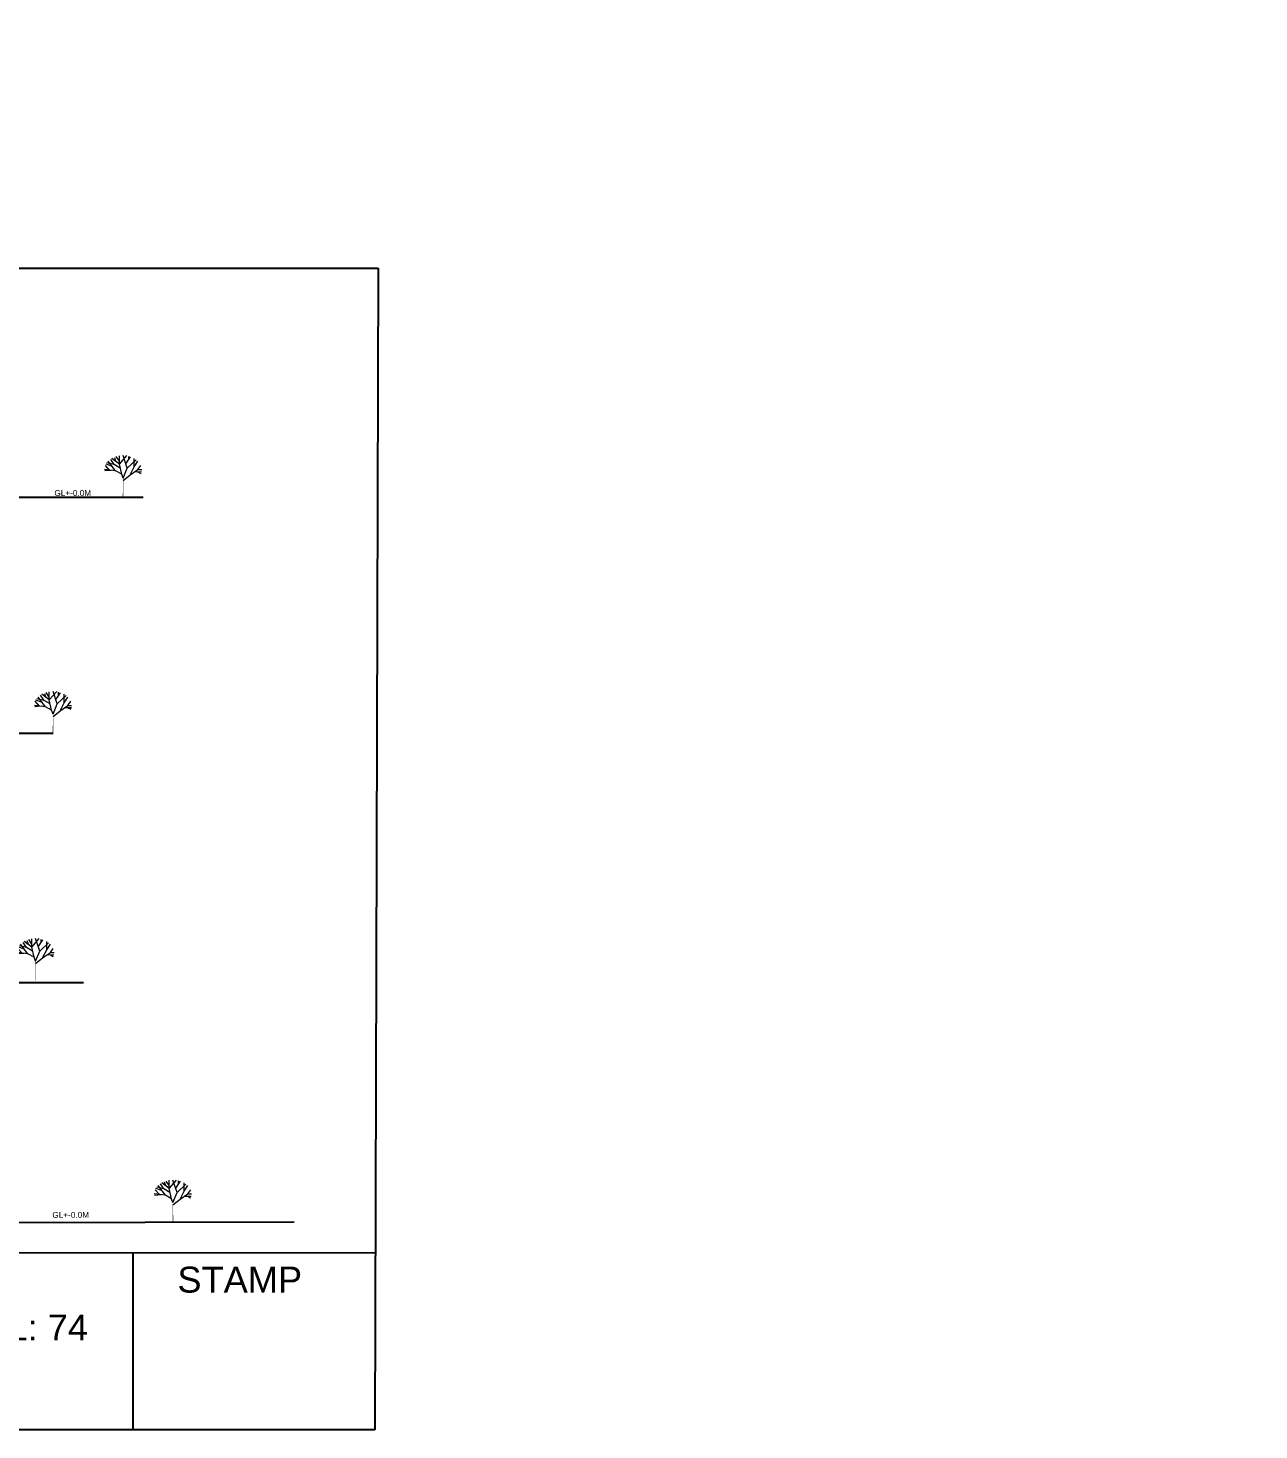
# Model space of a CAD drawing. Header units: millimetres. Extents: x 587797 to 2274247, y 1711 to 439204.
# Drawn here: x 850801 to 999141, y 1711 to 170647 of the extents above; entities that cross this region are included whole.
import ezdxf

# ---------------------------------------------------------------- set-up
doc = ezdxf.new("R2010")
doc.units = ezdxf.units.MM
doc.layers.add('finiture', color=7, linetype='Continuous', lineweight=20)
doc.styles.get("Standard").update_dxf_attribs({"font": 'arial.ttf'})

# ---------------------------------------------------------------- blocks, each defined once
blk = doc.blocks.new('02ETRE03')
for p, q in [((-2.9, 7.85), (-3.81, 9.22)), ((-2.45, 8.96), (-3.67, 9.53)), ((-1.93, 9.47), (-3.47, 9.93)), ((-1.62, 7.65), (-3.2, 10.4)), ((-1.93, 9.47), (-2.67, 10.93)), ((-0.8, 9.6), (-2.4, 11.2)), ((-0.64, 8.45), (-1.93, 9.47)), ((-1.87, 11.47), (-1.6, 10.4)), ((-0.8, 10.4), (-1.46, 11.72)), ((-0.8, 9.6), (0.8, 12)), ((-0.8, 9.6), (-0.8, 11.92)), ((-0.3, 6.65), (-0.8, 9.6)), ((0.9, 8.45), (0, 12)), ((0.6, 9.67), (1.6, 11.67)), ((0.9, 8.45), (2.8, 10.84)), ((1.13, 11.8), (1.13, 10.88)), ((2.4, 8.8), (2.4, 11.2)), ((2.4, 8.8), (3.2, 10.4)), ((3.2, 8), (3.81, 9.22)), ((-1.62, 7.65), (-4, 8)), ((-2.53, 7.78), (-3.94, 7.6)), ((-0.3, 6.65), (-1.62, 7.65)), ((0, 5.54), (-0.3, 6.65)), ((0, 5.54), (0.9, 8.45)), ((0, 4.87), (1.52, 6.49)), ((1.52, 6.49), (2.4, 8.8)), ((1.52, 6.49), (3.2, 8)), ((2.64, 7.42), (3.93, 7.4)), ((3.2, 8), (4, 8)), ((3.2, 7.37), (3.8, 6.93))]:
    blk.add_line(p, q)
blk.add_lwpolyline([(0, 0, 0.133, 0.0333, 0), (0, 5.54, 0.0333, 0.0333, 0)], format="xyseb")

msp = doc.modelspace()

# ---------------------------------------------------------------- hatches: boundary and pattern name
h = msp.add_hatch()
h.set_pattern_fill('AR-SAND', color=256, scale=21)
h.set_pattern_definition([(37.5, (2622892.4, -865534), (-33.60066, 1027.7678), [0, -810.768, 0, -906.78, 0, -866.775]), (7.5, (2622892.4, -865534), (943.9989, 1505.3327), [0, -437.388, 0, -730.758, 0, -280.035]), (327.5, (2622236.4, -865534), (1661.08398, 3.0181), [0, -266.7, 0, -960.12, 0, -1253.49]), (317.5, (2622236.4, -865534), (1603.46855, 468.1516), [0, -133.35, 0, -629.412, 0, -720.09])])
h.paths.add_polyline_path([(842464.694, 86846.679), (815464.694, 86846.679), (803464.694, 86846.679), (798464.694, 86846.679), (797464.694, 86846.679), (792464.694, 86846.679), (787464.694, 86846.679), (782464.694, 86846.679), (779464.694, 86846.679), (777464.694, 86846.679), (772464.694, 86846.679), (762464.694, 86846.679), (742464.694, 86846.679), (742464.694, 85589.732), (842464.694, 85589.732)])
h.paths.add_polyline_path([(856589.385, 147345.694), (861384.083, 147345.694), (861384.083, 148444.691), (856589.385, 148444.691)], flags=9)
h.paths.add_polyline_path([(845737.25, 41944.691), (850531.949, 41944.691), (850531.949, 43043.688), (845737.25, 43043.688)], flags=9)
h.paths.add_polyline_path([(846269.409, 85777.225), (851064.108, 85777.225), (851064.108, 86876.221), (846269.409, 86876.221)], flags=9)
h.paths.add_polyline_path([(838947.757, 118370.657), (843742.456, 118370.657), (843742.456, 119469.653), (838947.757, 119469.653)], flags=9)
h.paths.add_polyline_path([(733669.508, 63315.885), (735292.134, 63315.885), (735292.134, 63793.015), (733669.508, 63793.015)], flags=9)
h.paths.add_polyline_path([(732219.946, 46055.322), (735935.104, 46055.322), (735935.104, 46538.827), (732219.946, 46538.827)], flags=9)
h.paths.add_polyline_path([(733739.008, 59780.385), (735361.634, 59780.385), (735361.634, 60257.515), (733739.008, 60257.515)], flags=9)
h.paths.add_polyline_path([(733819.508, 56062.885), (735442.134, 56062.885), (735442.134, 56540.015), (733819.508, 56540.015)], flags=9)
h.paths.add_polyline_path([(733777.836, 52571.025), (735034.885, 52571.025), (735034.885, 53040.187), (733777.836, 53040.187)], flags=9)
h.paths.add_polyline_path([(733866.008, 49010.885), (735246.616, 49010.885), (735246.616, 49488.015), (733866.008, 49488.015)], flags=9)
h.paths.add_polyline_path([(733974.008, 45357.885), (735354.616, 45357.885), (735354.616, 45835.015), (733974.008, 45835.015)], flags=9)
h.paths.add_polyline_path([(733494.836, 41867.525), (734872.788, 41867.525), (734872.788, 42336.687), (733494.836, 42336.687)], flags=9)
h.paths.add_polyline_path([(733261.946, 63958.322), (735865.181, 63958.322), (735865.181, 64441.827), (733261.946, 64441.827)], flags=9)
h.paths.add_polyline_path([(733387.946, 60411.322), (735991.181, 60411.322), (735991.181, 60894.827), (733387.946, 60894.827)], flags=9)
h.paths.add_polyline_path([(733269.393, 56889.057), (735921.18, 56889.057), (735921.18, 57372.88), (733269.393, 57372.88)], flags=9)
h.paths.add_polyline_path([(733352.946, 53243.822), (736004.627, 53243.822), (736004.627, 53727.327), (733352.946, 53727.327)], flags=9)
h.paths.add_polyline_path([(733405.446, 49644.822), (735984.67, 49644.822), (735984.67, 50128.327), (733405.446, 50128.327)], flags=9)
h.paths.add_polyline_path([(732783.602, 42446.078), (736083.568, 42446.078), (736083.568, 42913.647), (732783.602, 42913.647)], flags=9)
h.paths.add_polyline_path([(738774.224, 106959.898), (740396.85, 106959.898), (740396.85, 107437.028), (738774.224, 107437.028)], flags=9)
h.paths.add_polyline_path([(737324.662, 89699.336), (741039.82, 89699.336), (741039.82, 90182.841), (737324.662, 90182.841)], flags=9)
h.paths.add_polyline_path([(738843.724, 103424.398), (740466.35, 103424.398), (740466.35, 103901.528), (738843.724, 103901.528)], flags=9)
h.paths.add_polyline_path([(738924.224, 99706.898), (740546.85, 99706.898), (740546.85, 100184.028), (738924.224, 100184.028)], flags=9)
h.paths.add_polyline_path([(738882.552, 96215.038), (740139.602, 96215.038), (740139.602, 96684.2), (738882.552, 96684.2)], flags=9)
h.paths.add_polyline_path([(738970.724, 92654.898), (740351.332, 92654.898), (740351.332, 93132.028), (738970.724, 93132.028)], flags=9)
h.paths.add_polyline_path([(739078.724, 89001.898), (740459.332, 89001.898), (740459.332, 89479.028), (739078.724, 89479.028)], flags=9)
h.paths.add_polyline_path([(738599.552, 85511.538), (739977.504, 85511.538), (739977.504, 85980.7), (738599.552, 85980.7)], flags=9)
h.paths.add_polyline_path([(738366.662, 107602.336), (740969.897, 107602.336), (740969.897, 108085.841), (738366.662, 108085.841)], flags=9)
h.paths.add_polyline_path([(738492.662, 104055.336), (741095.897, 104055.336), (741095.897, 104538.841), (738492.662, 104538.841)], flags=9)
h.paths.add_polyline_path([(738374.109, 100533.07), (741025.896, 100533.07), (741025.896, 101016.894), (738374.109, 101016.894)], flags=9)
h.paths.add_polyline_path([(738457.662, 96887.836), (741109.343, 96887.836), (741109.343, 97371.341), (738457.662, 97371.341)], flags=9)
h.paths.add_polyline_path([(738510.162, 93288.836), (741089.386, 93288.836), (741089.386, 93772.341), (738510.162, 93772.341)], flags=9)
h.paths.add_polyline_path([(737888.318, 86090.091), (741188.284, 86090.091), (741188.284, 86557.66), (737888.318, 86557.66)], flags=9)
h.paths.add_polyline_path([(832676.364, 139685.497), (834298.99, 139685.497), (834298.99, 140162.628), (832676.364, 140162.628)], flags=9)
h.paths.add_polyline_path([(831226.801, 122424.935), (834941.959, 122424.935), (834941.959, 122908.44), (831226.801, 122908.44)], flags=9)
h.paths.add_polyline_path([(832745.864, 136149.997), (834368.49, 136149.997), (834368.49, 136627.128), (832745.864, 136627.128)], flags=9)
h.paths.add_polyline_path([(832826.364, 132432.497), (834448.99, 132432.497), (834448.99, 132909.628), (832826.364, 132909.628)], flags=9)
h.paths.add_polyline_path([(832784.692, 128940.637), (834041.741, 128940.637), (834041.741, 129409.799), (832784.692, 129409.799)], flags=9)
h.paths.add_polyline_path([(832872.864, 125380.497), (834253.471, 125380.497), (834253.471, 125857.628), (832872.864, 125857.628)], flags=9)
h.paths.add_polyline_path([(832980.864, 121727.497), (834361.471, 121727.497), (834361.471, 122204.628), (832980.864, 122204.628)], flags=9)
h.paths.add_polyline_path([(832501.692, 118237.137), (833879.643, 118237.137), (833879.643, 118706.299), (832501.692, 118706.299)], flags=9)
h.paths.add_polyline_path([(832268.801, 140327.935), (834872.036, 140327.935), (834872.036, 140811.44), (832268.801, 140811.44)], flags=9)
h.paths.add_polyline_path([(832394.801, 136780.935), (834998.036, 136780.935), (834998.036, 137264.44), (832394.801, 137264.44)], flags=9)
h.paths.add_polyline_path([(832276.248, 133258.669), (834928.035, 133258.669), (834928.035, 133742.493), (832276.248, 133742.493)], flags=9)
h.paths.add_polyline_path([(832359.801, 129613.435), (835011.482, 129613.435), (835011.482, 130096.94), (832359.801, 130096.94)], flags=9)
h.paths.add_polyline_path([(832412.301, 126014.435), (834991.525, 126014.435), (834991.525, 126497.94), (832412.301, 126497.94)], flags=9)
h.paths.add_polyline_path([(831790.457, 118815.69), (835090.424, 118815.69), (835090.424, 119283.259), (831790.457, 119283.259)], flags=9)
h.paths.add_polyline_path([(752315.638, 169521.341), (753938.264, 169521.341), (753938.264, 169998.472), (752315.638, 169998.472)], flags=9)
h.paths.add_polyline_path([(750866.075, 152260.779), (754581.233, 152260.779), (754581.233, 152744.284), (750866.075, 152744.284)], flags=9)
h.paths.add_polyline_path([(752385.138, 165985.841), (754007.764, 165985.841), (754007.764, 166462.972), (752385.138, 166462.972)], flags=9)
h.paths.add_polyline_path([(752465.638, 162268.341), (754088.264, 162268.341), (754088.264, 162745.472), (752465.638, 162745.472)], flags=9)
h.paths.add_polyline_path([(752423.966, 158776.481), (753681.015, 158776.481), (753681.015, 159245.644), (752423.966, 159245.644)], flags=9)
h.paths.add_polyline_path([(752512.138, 155216.341), (753892.746, 155216.341), (753892.746, 155693.472), (752512.138, 155693.472)], flags=9)
h.paths.add_polyline_path([(752620.138, 151563.341), (754000.746, 151563.341), (754000.746, 152040.472), (752620.138, 152040.472)], flags=9)
h.paths.add_polyline_path([(752140.966, 148072.981), (753518.918, 148072.981), (753518.918, 148542.144), (752140.966, 148542.144)], flags=9)
h.paths.add_polyline_path([(751908.075, 170163.779), (754511.31, 170163.779), (754511.31, 170647.284), (751908.075, 170647.284)], flags=9)
h.paths.add_polyline_path([(752034.075, 166616.779), (754637.31, 166616.779), (754637.31, 167100.284), (752034.075, 167100.284)], flags=9)
h.paths.add_polyline_path([(751915.522, 163094.513), (754567.309, 163094.513), (754567.309, 163578.337), (751915.522, 163578.337)], flags=9)
h.paths.add_polyline_path([(751999.075, 159449.279), (754650.756, 159449.279), (754650.756, 159932.784), (751999.075, 159932.784)], flags=9)
h.paths.add_polyline_path([(752051.575, 155850.279), (754630.8, 155850.279), (754630.8, 156333.784), (752051.575, 156333.784)], flags=9)
h.paths.add_polyline_path([(751429.731, 148651.535), (754729.698, 148651.535), (754729.698, 149119.103), (751429.731, 149119.103)], flags=9)
h.paths.add_polyline_path([(950382.954, 15611.11), (962614.758, 15611.11), (962614.758, 17801.084), (950382.954, 17801.084)], flags=9)
h.paths.add_polyline_path([(950739.9, 11464.552), (964391.747, 11464.552), (964391.747, 13653.082), (950739.9, 13653.082)], flags=9)
h.paths.add_polyline_path([(950082.299, 19638.907), (970310.803, 19638.907), (970310.803, 21828.88), (950082.299, 21828.88)], flags=9)
h.paths.add_polyline_path([(950353.746, 24010.99), (970361.857, 24010.99), (970361.857, 26200.964), (950353.746, 26200.964)], flags=9)
h.paths.add_polyline_path([(993828.512, 23296.485), (999140.927, 23296.485), (999140.927, 25357.195), (993828.512, 25357.195)], flags=9)
h.paths.add_polyline_path([(938281.453, 23304.995), (942196.869, 23304.995), (942196.869, 25365.704), (938281.453, 25365.704)], flags=9)

# ---------------------------------------------------------------- linework, layer by layer
for p, q in [((693798.271, 141700.138), (893011.295, 141700.138)), ((893011.295, 141700.138), (892612.352, 1711.06)), ((864655.12, 114072.157), (721343.047, 114072.157)), ((853814.824, 85646.679), (723669.154, 85646.679)), ((709134.807, 55635.831), (857469.616, 55635.831)), ((710737.116, 26504.108), (882883.258, 26780.266)), ((892673.137, 23040.468), (693820.469, 23014.855)), ((863414.151, 23036.699), (863414.151, 1711.06)), ((892612.352, 1711.06), (693824.454, 1711.06))]:
    msp.add_line(p, q)

# ---------------------------------------------------------------- block references
at = {"layer": 'finiture', "linetype": 'Continuous', "xscale": 560.8796432562318, "yscale": 420.6597324448817, "zscale": 560.8796432571191}
for p in [(862256.198, 114072.157), (853814.824, 85646.679), (851699.931, 55869.53), (868263.25, 26780.266)]:
    msp.add_blockref('02ETRE03', p, dxfattribs=at)

# ---------------------------------------------------------------- texts
for s, height, p in [('GL+-0.0M', 708.5, (853977.688, 114266.378)), ('GL+-0.0M', 708.5, (853731.776, 27277.048)), ('STAMP', 3123.7899, (868800.395, 18265.302)), ('CLG: DBHCOA          ROLL: 74', 3123.78985, (797162.329, 12500.101))]:
    msp.add_text(s, height=height).set_placement(p)

doc.saveas('drawing.dxf')
